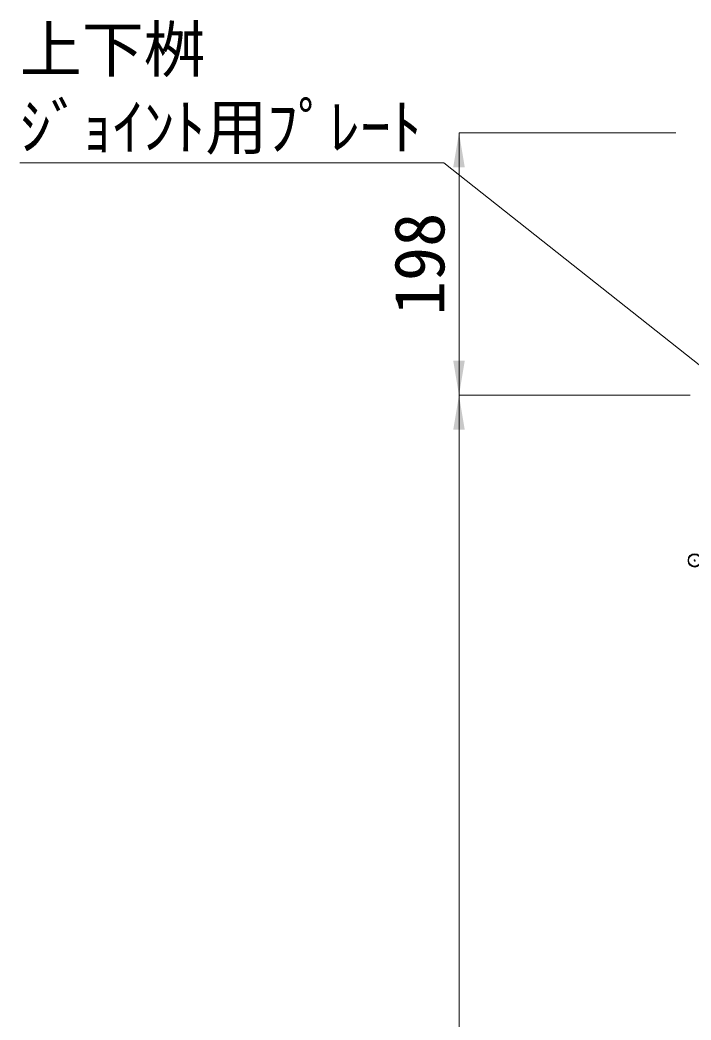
# Model space of a CAD drawing. Units: millimetres at full size; details may follow other scales. Extents: x 5964 to 125098, y -10801 to 28073.
# Drawn here: x 97828 to 98334, y 1794 to 2548 of the extents above; entities that cross this region are included whole.
import ezdxf
from ezdxf.enums import TextEntityAlignment as Align

# ---------------------------------------------------------------- set-up
doc = ezdxf.new("R2010")
doc.units = ezdxf.units.MM
doc.header["$LTSCALE"] = 19
doc.header["$PDMODE"] = 32
doc.header["$PDSIZE"] = 9.5
doc.layers.add('ハッチング', color=7, linetype='Continuous')
doc.layers.add('寸法線', color=7, linetype='Continuous', lineweight=9)
doc.layers.add('引出線', color=4, linetype='Continuous', lineweight=13)
doc.styles.add('ＭＳ ゴシック', font='')
doc.styles.get('ＭＳ ゴシック').set_extended_font_data('MS Gothic')

# ---------------------------------------------------------------- blocks, each defined once
blk = doc.blocks.new('filled_arrow')
at = {"color": 0, "linetype": 'Continuous', "lineweight": -2}
blk.add_solid([(7.5, 1.25), (0, 0), (7.5, -1.25)], dxfattribs=at)

msp = doc.modelspace()

# ---------------------------------------------------------------- linework, layer by layer
at = {"layer": 'ハッチング'}
for p in [(98336.77, 2140.86), (98336.81, 2140.33)]:
    msp.add_point(p, dxfattribs=at)
at = {"layer": '寸法線'}
for p, q in [((98158.98, 2463.22), (98158.98, 2265.19)), ((98322.68, 2463.22), (98158.98, 2463.22)), ((98333.44, 2265.19), (98158.98, 2265.19)), ((98158.98, 2265.19), (98158.98, 688.22)), ((98333.44, 2265.19), (98158.98, 2265.19))]:
    msp.add_line(p, q, dxfattribs=at)
at = {"layer": '引出線'}
msp.add_lwpolyline([(98472.67, 2183.22), (98147.63, 2440.65), (97827.75, 2440.65)], dxfattribs=at)

# ---------------------------------------------------------------- block references
at = {"layer": '寸法線', "xscale": 3.47, "yscale": 3.47}
for p, rotation in [((98158.98, 2463.22), 270), ((98158.98, 2265.19), 90), ((98158.98, 2265.19), 270)]:
    msp.add_blockref('filled_arrow', p, dxfattribs=dict(at, rotation=rotation))

# ---------------------------------------------------------------- texts
at = {"layer": '寸法線', "style": 'ＭＳ ゴシック'}
msp.add_text('198', height=37.98, rotation=90, dxfattribs=at).set_placement((98128.98, 2364.21), align=Align.MIDDLE_CENTER)
at = {"layer": '引出線', "style": 'ＭＳ ゴシック'}
for s, p in [('上下桝', (97827.75, 2498.87)), ('ｼﾞｮｲﾝﾄ用ﾌﾟﾚｰﾄ', (97827.75, 2440.37))]:
    msp.add_text(s, height=34.18, dxfattribs=at).set_placement(p, align=Align.BOTTOM_LEFT)

doc.saveas('drawing.dxf')
